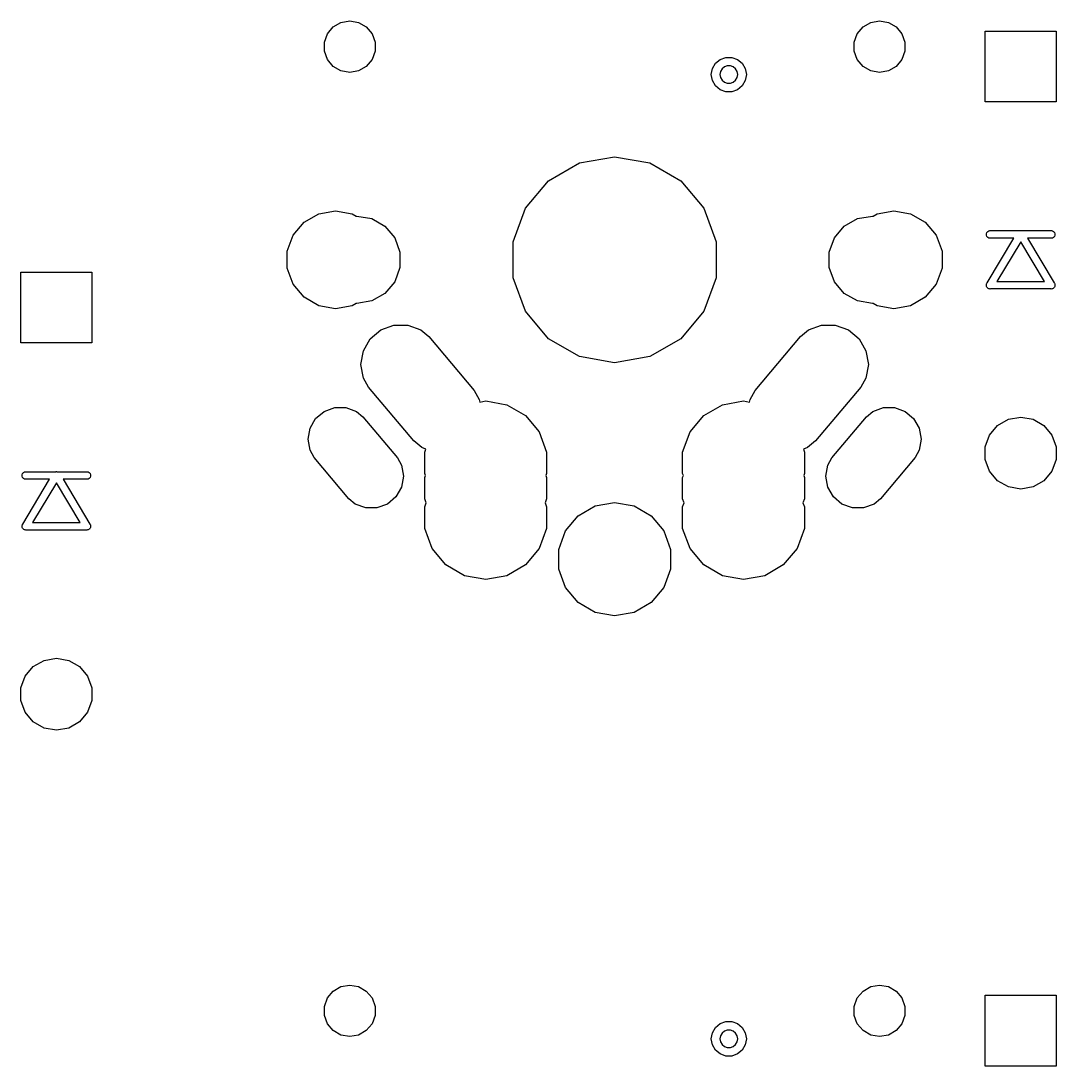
# Model space of a CAD drawing. Extents: x 61 to 195, y -144 to -65.
# Drawn here: x 96.3 to 116.7, y -88.26 to -67.67 of the extents above; entities that cross this region are included whole.
import ezdxf

# ---------------------------------------------------------------- set-up
doc = ezdxf.new("R2010")
doc.units = 0
doc.header["$MEASUREMENT"] = 0
doc.layers.add('BLACK', color=7, linetype='CONTINUOUS')

msp = doc.modelspace()

# ---------------------------------------------------------------- linework, layer by layer
at = {"layer": 'BLACK', "linetype": 'CONTINUOUS'}
for p, q in [((102.454, -67.7861), (102.606, -67.6979)), ((102.606, -67.6979), (102.78, -67.6673)), ((102.78, -67.6673), (102.954, -67.6979)), ((102.954, -67.6979), (103.106, -67.7861)), ((112.894, -67.7861), (113.046, -67.6979)), ((113.046, -67.6979), (113.22, -67.6673)), ((113.22, -67.6673), (113.394, -67.6979)), ((113.394, -67.6979), (113.546, -67.7861)), ((102.28, -68.0868), (102.34, -67.9211)), ((102.34, -67.9211), (102.454, -67.7861)), ((103.106, -67.7861), (103.22, -67.9211)), ((103.22, -67.9211), (103.28, -68.0868)), ((112.72, -68.0868), (112.78, -67.9211)), ((112.78, -67.9211), (112.894, -67.7861)), ((113.546, -67.7861), (113.66, -67.9211)), ((113.66, -67.9211), (113.72, -68.0868)), ((115.301, -69.2635), (115.301, -67.8665)), ((115.301, -67.8665), (116.698, -67.8665)), ((116.698, -67.8665), (116.698, -69.2635)), ((102.28, -68.2632), (102.28, -68.0868)), ((103.28, -68.0868), (103.28, -68.2632)), ((112.72, -68.2632), (112.72, -68.0868)), ((113.72, -68.0868), (113.72, -68.2632)), ((102.34, -68.4289), (102.28, -68.2632)), ((103.28, -68.2632), (103.22, -68.4289)), ((112.78, -68.4289), (112.72, -68.2632)), ((113.72, -68.2632), (113.66, -68.4289)), ((102.454, -68.5639), (102.34, -68.4289)), ((102.606, -68.6521), (102.454, -68.5639)), ((103.106, -68.5639), (102.954, -68.6521)), ((103.22, -68.4289), (103.106, -68.5639)), ((109.926, -68.607), (109.986, -68.5032)), ((109.986, -68.5032), (110.078, -68.4262)), ((110.078, -68.4262), (110.19, -68.3852)), ((110.162, -68.5734), (110.116, -68.6125)), ((110.22, -68.5527), (110.162, -68.5734)), ((110.19, -68.3852), (110.31, -68.3852)), ((110.28, -68.5527), (110.22, -68.5527)), ((110.337, -68.5734), (110.28, -68.5527)), ((110.31, -68.3852), (110.422, -68.4262)), ((110.384, -68.6125), (110.337, -68.5734)), ((110.422, -68.4262), (110.514, -68.5032)), ((110.514, -68.5032), (110.574, -68.607)), ((112.894, -68.5639), (112.78, -68.4289)), ((113.046, -68.6521), (112.894, -68.5639)), ((113.546, -68.5639), (113.394, -68.6521)), ((113.66, -68.4289), (113.546, -68.5639)), ((102.78, -68.6827), (102.606, -68.6521)), ((102.954, -68.6521), (102.78, -68.6827)), ((109.905, -68.725), (109.926, -68.607)), ((109.926, -68.843), (109.905, -68.725)), ((110.086, -68.6651), (110.075, -68.725)), ((110.075, -68.725), (110.086, -68.7849)), ((110.116, -68.6125), (110.086, -68.6651)), ((110.086, -68.7849), (110.116, -68.8375)), ((110.414, -68.6651), (110.384, -68.6125)), ((110.384, -68.8375), (110.414, -68.7849)), ((110.425, -68.725), (110.414, -68.6651)), ((110.414, -68.7849), (110.425, -68.725)), ((110.574, -68.607), (110.595, -68.725)), ((110.595, -68.725), (110.574, -68.843)), ((113.22, -68.6827), (113.046, -68.6521)), ((113.394, -68.6521), (113.22, -68.6827)), ((109.986, -68.9468), (109.926, -68.843)), ((110.078, -69.0238), (109.986, -68.9468)), ((110.116, -68.8375), (110.162, -68.8766)), ((110.162, -68.8766), (110.22, -68.8973)), ((110.22, -68.8973), (110.28, -68.8973)), ((110.28, -68.8973), (110.337, -68.8766)), ((110.337, -68.8766), (110.384, -68.8375)), ((110.514, -68.9468), (110.422, -69.0238)), ((110.574, -68.843), (110.514, -68.9468)), ((110.19, -69.0648), (110.078, -69.0238)), ((110.31, -69.0648), (110.19, -69.0648)), ((110.422, -69.0238), (110.31, -69.0648)), ((116.698, -69.2635), (115.301, -69.2635)), ((107.305, -70.4666), (108, -70.3441)), ((108, -70.3441), (108.695, -70.4666)), ((106.695, -70.8193), (107.305, -70.4666)), ((108.695, -70.4666), (109.305, -70.8193)), ((106.241, -71.3596), (106.695, -70.8193)), ((109.305, -70.8193), (109.759, -71.3596)), ((101.88, -71.636), (102.17, -71.4685)), ((102.17, -71.4685), (102.5, -71.4103)), ((102.5, -71.4103), (102.83, -71.4685)), ((102.83, -71.4685), (102.909, -71.5139)), ((106, -72.0223), (106.241, -71.3596)), ((109.759, -71.3596), (110, -72.0223)), ((113.091, -71.5139), (113.17, -71.4685)), ((113.17, -71.4685), (113.5, -71.4103)), ((113.5, -71.4103), (113.83, -71.4685)), ((113.83, -71.4685), (114.12, -71.636)), ((101.665, -71.8927), (101.88, -71.636)), ((102.909, -71.5139), (102.92, -71.5119)), ((102.92, -71.5119), (103.215, -71.5639)), ((103.215, -71.5639), (103.475, -71.7138)), ((112.525, -71.7138), (112.785, -71.5639)), ((112.785, -71.5639), (113.08, -71.5119)), ((113.08, -71.5119), (113.091, -71.5139)), ((114.12, -71.636), (114.335, -71.8927)), ((103.475, -71.7138), (103.667, -71.9434)), ((112.333, -71.9434), (112.525, -71.7138)), ((115.325, -71.8618), (115.334, -71.8369)), ((115.325, -71.8882), (115.325, -71.8618)), ((115.334, -71.8369), (115.351, -71.8167)), ((115.351, -71.8167), (115.374, -71.8034)), ((115.374, -71.8034), (115.393, -71.8)), ((115.393, -71.8), (115.993, -71.8)), ((115.993, -71.8), (115.999, -71.7989)), ((115.999, -71.7989), (116, -71.7991)), ((116, -71.7991), (116.001, -71.7989)), ((116.001, -71.7989), (116.007, -71.8)), ((116.007, -71.8), (116.607, -71.8)), ((116.607, -71.8), (116.626, -71.8034)), ((116.626, -71.8034), (116.649, -71.8167)), ((116.649, -71.8167), (116.666, -71.8369)), ((116.666, -71.8369), (116.675, -71.8618)), ((116.675, -71.8618), (116.675, -71.8882)), ((101.55, -72.2075), (101.665, -71.8927)), ((103.667, -71.9434), (103.77, -72.2251)), ((106, -72.7277), (106, -72.0223)), ((110, -72.0223), (110, -72.7277)), ((112.23, -72.2251), (112.333, -71.9434)), ((114.335, -71.8927), (114.45, -72.2075)), ((115.334, -71.9131), (115.325, -71.8882)), ((115.351, -71.9333), (115.334, -71.9131)), ((115.339, -72.8313), (115.868, -71.95)), ((115.374, -71.9466), (115.351, -71.9333)), ((115.393, -71.95), (115.374, -71.9466)), ((115.868, -71.95), (115.393, -71.95)), ((116, -72.0208), (115.532, -72.8)), ((116.468, -72.8), (116, -72.0208)), ((116.607, -71.95), (116.132, -71.95)), ((116.132, -71.95), (116.661, -72.8313)), ((116.626, -71.9466), (116.607, -71.95)), ((116.649, -71.9333), (116.626, -71.9466)), ((116.666, -71.9131), (116.649, -71.9333)), ((116.675, -71.8882), (116.666, -71.9131)), ((101.55, -72.5425), (101.55, -72.2075)), ((103.77, -72.2251), (103.77, -72.5249)), ((112.23, -72.5249), (112.23, -72.2251)), ((114.45, -72.2075), (114.45, -72.5425)), ((96.3015, -74.0135), (96.3015, -72.6165)), ((96.3015, -72.6165), (97.6985, -72.6165)), ((97.6985, -72.6165), (97.6985, -74.0135)), ((101.665, -72.8573), (101.55, -72.5425)), ((103.77, -72.5249), (103.667, -72.8066)), ((112.333, -72.8066), (112.23, -72.5249)), ((114.45, -72.5425), (114.335, -72.8573)), ((101.88, -73.114), (101.665, -72.8573)), ((103.667, -72.8066), (103.475, -73.0362)), ((106.241, -73.3904), (106, -72.7277)), ((110, -72.7277), (109.759, -73.3904)), ((112.525, -73.0362), (112.333, -72.8066)), ((114.335, -72.8573), (114.12, -73.114)), ((115.325, -72.8605), (115.33, -72.8488)), ((115.325, -72.8612), (115.325, -72.8605)), ((115.325, -72.8618), (115.325, -72.8612)), ((115.325, -72.8744), (115.325, -72.8618)), ((115.325, -72.887), (115.325, -72.8744)), ((115.325, -72.8876), (115.325, -72.887)), ((115.325, -72.8882), (115.325, -72.8876)), ((115.329, -72.9001), (115.325, -72.8882)), ((115.333, -72.912), (115.329, -72.9001)), ((115.33, -72.8488), (115.334, -72.8369)), ((115.334, -72.8369), (115.339, -72.8313)), ((115.532, -72.8), (116.468, -72.8)), ((116.661, -72.8313), (116.666, -72.8369)), ((116.666, -72.8369), (116.67, -72.8488)), ((116.671, -72.9001), (116.667, -72.912)), ((116.67, -72.8488), (116.675, -72.8605)), ((116.675, -72.8882), (116.671, -72.9001)), ((116.675, -72.8605), (116.675, -72.8612)), ((116.675, -72.8612), (116.675, -72.8618)), ((116.675, -72.8618), (116.675, -72.8744)), ((116.675, -72.8744), (116.675, -72.887)), ((116.675, -72.887), (116.675, -72.8876)), ((116.675, -72.8876), (116.675, -72.8882)), ((102.17, -73.2815), (101.88, -73.114)), ((103.475, -73.0362), (103.215, -73.1861)), ((112.785, -73.1861), (112.525, -73.0362)), ((114.12, -73.114), (113.83, -73.2815)), ((115.334, -72.9125), (115.333, -72.912)), ((115.334, -72.9131), (115.334, -72.9125)), ((115.342, -72.9227), (115.334, -72.9131)), ((115.35, -72.9325), (115.342, -72.9227)), ((115.351, -72.9328), (115.35, -72.9325)), ((115.351, -72.9333), (115.351, -72.9328)), ((115.362, -72.9397), (115.351, -72.9333)), ((115.373, -72.9461), (115.362, -72.9397)), ((115.373, -72.9462), (115.373, -72.9461)), ((115.374, -72.9466), (115.373, -72.9462)), ((115.386, -72.9488), (115.374, -72.9466)), ((115.399, -72.9511), (115.386, -72.9488)), ((115.406, -72.95), (115.399, -72.9511)), ((116.594, -72.95), (115.406, -72.95)), ((116.601, -72.9511), (116.594, -72.95)), ((116.614, -72.9488), (116.601, -72.9511)), ((116.626, -72.9466), (116.614, -72.9488)), ((116.627, -72.9462), (116.626, -72.9466)), ((116.638, -72.9397), (116.627, -72.9461)), ((116.627, -72.9461), (116.627, -72.9462)), ((116.649, -72.9333), (116.638, -72.9397)), ((116.65, -72.9325), (116.649, -72.9328)), ((116.649, -72.9328), (116.649, -72.9333)), ((116.658, -72.9228), (116.65, -72.9325)), ((116.666, -72.9131), (116.658, -72.9228)), ((116.667, -72.912), (116.666, -72.9125)), ((116.666, -72.9125), (116.666, -72.9131)), ((102.5, -73.3397), (102.17, -73.2815)), ((102.83, -73.2815), (102.5, -73.3397)), ((102.909, -73.2361), (102.83, -73.2815)), ((102.92, -73.2381), (102.909, -73.2361)), ((103.215, -73.1861), (102.92, -73.2381)), ((113.08, -73.2381), (112.785, -73.1861)), ((113.091, -73.2361), (113.08, -73.2381)), ((113.17, -73.2815), (113.091, -73.2361)), ((113.5, -73.3397), (113.17, -73.2815)), ((113.83, -73.2815), (113.5, -73.3397)), ((106.695, -73.9307), (106.241, -73.3904)), ((109.759, -73.3904), (109.305, -73.9307)), ((103.395, -73.7547), (103.652, -73.6612)), ((103.652, -73.6612), (103.925, -73.6612)), ((103.925, -73.6612), (104.182, -73.7547)), ((111.818, -73.7547), (112.075, -73.6612)), ((112.075, -73.6612), (112.348, -73.6612)), ((112.348, -73.6612), (112.605, -73.7547)), ((103.049, -74.1671), (103.185, -73.9304)), ((103.185, -73.9304), (103.395, -73.7547)), ((104.182, -73.7547), (104.338, -73.8861)), ((104.338, -73.8861), (105.229, -74.9476)), ((107.305, -74.2834), (106.695, -73.9307)), ((109.305, -73.9307), (108.695, -74.2834)), ((110.771, -74.9476), (111.662, -73.8861)), ((111.662, -73.8861), (111.818, -73.7547)), ((112.605, -73.7547), (112.815, -73.9304)), ((112.815, -73.9304), (112.951, -74.1671)), ((97.6985, -74.0135), (96.3015, -74.0135)), ((103.001, -74.4362), (103.049, -74.1671)), ((108, -74.4059), (107.305, -74.2834)), ((108.695, -74.2834), (108, -74.4059)), ((112.951, -74.1671), (112.999, -74.4362)), ((103.049, -74.7054), (103.001, -74.4362)), ((112.999, -74.4362), (112.951, -74.7054)), ((103.151, -74.8824), (103.049, -74.7054)), ((112.951, -74.7054), (112.849, -74.8824)), ((104.042, -75.9439), (103.151, -74.8824)), ((105.229, -74.9476), (105.331, -75.1246)), ((110.669, -75.1246), (110.771, -74.9476)), ((112.849, -74.8824), (111.958, -75.9439)), ((105.331, -75.1246), (105.341, -75.1775)), ((105.341, -75.1775), (105.46, -75.1565)), ((105.46, -75.1565), (105.877, -75.23)), ((110.123, -75.23), (110.54, -75.1565)), ((110.54, -75.1565), (110.659, -75.1775)), ((110.659, -75.1775), (110.669, -75.1246)), ((102.109, -75.5032), (102.277, -75.3615)), ((102.277, -75.3615), (102.484, -75.2861)), ((102.484, -75.2861), (102.705, -75.2861)), ((102.705, -75.2861), (102.912, -75.3615)), ((102.912, -75.3615), (103.038, -75.4675)), ((105.877, -75.23), (106.243, -75.4416)), ((109.757, -75.4416), (110.123, -75.23)), ((112.962, -75.4675), (113.088, -75.3615)), ((113.088, -75.3615), (113.295, -75.2861)), ((113.295, -75.2861), (113.516, -75.2861)), ((113.516, -75.2861), (113.723, -75.3615)), ((113.723, -75.3615), (113.891, -75.5032)), ((101.998, -75.6941), (102.109, -75.5032)), ((103.038, -75.4675), (103.719, -76.279)), ((106.243, -75.4416), (106.515, -75.7657)), ((109.485, -75.7657), (109.757, -75.4416)), ((112.281, -76.279), (112.962, -75.4675)), ((113.891, -75.5032), (114.002, -75.6941)), ((115.544, -75.6417), (115.757, -75.5185)), ((115.757, -75.5185), (116, -75.4757)), ((116, -75.4757), (116.243, -75.5185)), ((116.243, -75.5185), (116.456, -75.6417)), ((101.96, -75.9111), (101.998, -75.6941)), ((106.515, -75.7657), (106.66, -76.1634)), ((109.34, -76.1634), (109.485, -75.7657)), ((114.002, -75.6941), (114.04, -75.9111)), ((115.386, -75.8304), (115.544, -75.6417)), ((116.456, -75.6417), (116.614, -75.8304)), ((101.998, -76.1282), (101.96, -75.9111)), ((104.198, -76.0753), (104.042, -75.9439)), ((111.958, -75.9439), (111.802, -76.0753)), ((114.04, -75.9111), (114.002, -76.1282)), ((115.301, -76.0618), (115.386, -75.8304)), ((116.614, -75.8304), (116.698, -76.0618)), ((102.081, -76.271), (101.998, -76.1282)), ((104.281, -76.1054), (104.198, -76.0753)), ((104.26, -76.1634), (104.281, -76.1054)), ((104.26, -76.5866), (104.26, -76.1634)), ((106.66, -76.1634), (106.66, -76.5866)), ((109.34, -76.5866), (109.34, -76.1634)), ((111.802, -76.0753), (111.719, -76.1054)), ((111.719, -76.1054), (111.74, -76.1634)), ((111.74, -76.1634), (111.74, -76.5866)), ((114.002, -76.1282), (113.919, -76.271)), ((115.301, -76.3082), (115.301, -76.0618)), ((116.698, -76.0618), (116.698, -76.3082)), ((102.762, -77.0825), (102.081, -76.271)), ((103.719, -76.279), (103.802, -76.4218)), ((112.198, -76.4218), (112.281, -76.279)), ((113.919, -76.271), (113.238, -77.0825)), ((115.386, -76.5396), (115.301, -76.3082)), ((116.698, -76.3082), (116.614, -76.5396)), ((96.325, -76.6118), (96.334, -76.5869)), ((96.325, -76.6382), (96.325, -76.6118)), ((96.334, -76.5869), (96.351, -76.5667)), ((96.351, -76.5667), (96.374, -76.5534)), ((96.374, -76.5534), (96.3934, -76.55)), ((96.3934, -76.55), (96.9928, -76.55)), ((96.9928, -76.55), (96.9987, -76.5489)), ((96.9987, -76.5489), (97, -76.5491)), ((97, -76.5491), (97.0013, -76.5489)), ((97.0013, -76.5489), (97.0072, -76.55)), ((97.0072, -76.55), (97.6066, -76.55)), ((97.6066, -76.55), (97.626, -76.5534)), ((97.626, -76.5534), (97.649, -76.5667)), ((97.649, -76.5667), (97.666, -76.5869)), ((97.666, -76.5869), (97.675, -76.6118)), ((97.675, -76.6118), (97.675, -76.6382)), ((103.802, -76.4218), (103.84, -76.6389)), ((104.274, -76.625), (104.26, -76.5866)), ((106.66, -76.5866), (106.646, -76.625)), ((109.354, -76.625), (109.34, -76.5866)), ((111.74, -76.5866), (111.726, -76.625)), ((112.16, -76.6389), (112.198, -76.4218)), ((115.544, -76.7283), (115.386, -76.5396)), ((116.614, -76.5396), (116.456, -76.7283)), ((96.334, -76.6631), (96.325, -76.6382)), ((96.351, -76.6833), (96.334, -76.6631)), ((96.3387, -77.5813), (96.8675, -76.7)), ((96.374, -76.6966), (96.351, -76.6833)), ((96.3934, -76.7), (96.374, -76.6966)), ((96.8675, -76.7), (96.3934, -76.7)), ((97, -76.7708), (96.5325, -77.55)), ((97.4675, -77.55), (97, -76.7708)), ((97.6066, -76.7), (97.1325, -76.7)), ((97.1325, -76.7), (97.6613, -77.5813)), ((97.626, -76.6966), (97.6066, -76.7)), ((97.649, -76.6833), (97.626, -76.6966)), ((97.666, -76.6631), (97.649, -76.6833)), ((97.675, -76.6382), (97.666, -76.6631)), ((103.84, -76.6389), (103.802, -76.8559)), ((104.26, -76.6634), (104.274, -76.625)), ((104.26, -77.0866), (104.26, -76.6634)), ((106.646, -76.625), (106.66, -76.6634)), ((106.66, -76.6634), (106.66, -77.0866)), ((109.34, -76.6634), (109.354, -76.625)), ((109.34, -77.0866), (109.34, -76.6634)), ((111.726, -76.625), (111.74, -76.6634)), ((111.74, -76.6634), (111.74, -77.0866)), ((112.198, -76.8559), (112.16, -76.6389)), ((115.757, -76.8515), (115.544, -76.7283)), ((116.456, -76.7283), (116.243, -76.8515)), ((103.802, -76.8559), (103.691, -77.0468)), ((112.309, -77.0468), (112.198, -76.8559)), ((116, -76.8943), (115.757, -76.8515)), ((116.243, -76.8515), (116, -76.8943)), ((102.888, -77.1885), (102.762, -77.0825)), ((103.095, -77.2639), (102.888, -77.1885)), ((103.523, -77.1885), (103.316, -77.2639)), ((103.691, -77.0468), (103.523, -77.1885)), ((104.289, -77.165), (104.26, -77.0866)), ((104.26, -77.2434), (104.289, -77.165)), ((106.66, -77.0866), (106.631, -77.165)), ((106.631, -77.165), (106.66, -77.2434)), ((107.282, -77.4194), (107.618, -77.2254)), ((107.618, -77.2254), (108, -77.158)), ((108, -77.158), (108.382, -77.2254)), ((108.382, -77.2254), (108.718, -77.4194)), ((109.369, -77.165), (109.34, -77.0866)), ((109.34, -77.2434), (109.369, -77.165)), ((111.74, -77.0866), (111.711, -77.165)), ((111.711, -77.165), (111.74, -77.2434)), ((112.477, -77.1885), (112.309, -77.0468)), ((112.684, -77.2639), (112.477, -77.1885)), ((113.112, -77.1885), (112.905, -77.2639)), ((113.238, -77.0825), (113.112, -77.1885)), ((103.316, -77.2639), (103.095, -77.2639)), ((104.26, -77.6666), (104.26, -77.2434)), ((106.66, -77.2434), (106.66, -77.6666)), ((107.033, -77.7165), (107.282, -77.4194)), ((108.718, -77.4194), (108.967, -77.7165)), ((109.34, -77.6666), (109.34, -77.2434)), ((111.74, -77.2434), (111.74, -77.6666)), ((112.905, -77.2639), (112.684, -77.2639)), ((96.3248, -77.637), (96.325, -77.6244)), ((96.325, -77.6376), (96.3248, -77.637)), ((96.325, -77.6118), (96.3252, -77.6112)), ((96.325, -77.6244), (96.325, -77.6118)), ((96.325, -77.6382), (96.325, -77.6376)), ((96.3293, -77.6501), (96.325, -77.6382)), ((96.3252, -77.6105), (96.3297, -77.5988)), ((96.3252, -77.6112), (96.3252, -77.6105)), ((96.3297, -77.5988), (96.334, -77.5869)), ((96.334, -77.5869), (96.3387, -77.5813)), ((96.5325, -77.55), (97.4675, -77.55)), ((97.6613, -77.5813), (97.666, -77.5869)), ((97.666, -77.5869), (97.6703, -77.5988)), ((97.6703, -77.5988), (97.6748, -77.6105)), ((97.675, -77.6382), (97.6707, -77.6501)), ((97.6748, -77.6105), (97.6748, -77.6112)), ((97.6748, -77.6112), (97.675, -77.6118)), ((97.675, -77.6118), (97.675, -77.6244)), ((97.675, -77.6244), (97.6752, -77.637)), ((97.6752, -77.637), (97.675, -77.6376)), ((97.675, -77.6376), (97.675, -77.6382)), ((96.3334, -77.662), (96.3293, -77.6501)), ((96.3338, -77.6625), (96.3334, -77.662)), ((96.334, -77.6631), (96.3338, -77.6625)), ((96.3422, -77.6727), (96.334, -77.6631)), ((96.3501, -77.6825), (96.3422, -77.6727)), ((96.3506, -77.6828), (96.3501, -77.6825)), ((96.351, -77.6833), (96.3506, -77.6828)), ((96.362, -77.6897), (96.351, -77.6833)), ((96.3728, -77.6961), (96.362, -77.6897)), ((96.3734, -77.6962), (96.3728, -77.6961)), ((96.374, -77.6966), (96.3734, -77.6962)), ((96.3864, -77.6988), (96.374, -77.6966)), ((96.3987, -77.7011), (96.3864, -77.6988)), ((96.4059, -77.7), (96.3987, -77.7011)), ((97.5941, -77.7), (96.4059, -77.7)), ((97.6013, -77.7011), (97.5941, -77.7)), ((97.6136, -77.6988), (97.6013, -77.7011)), ((97.626, -77.6966), (97.6136, -77.6988)), ((97.6266, -77.6962), (97.626, -77.6966)), ((97.6272, -77.6961), (97.6266, -77.6962)), ((97.638, -77.6897), (97.6272, -77.6961)), ((97.649, -77.6833), (97.638, -77.6897)), ((97.6494, -77.6828), (97.649, -77.6833)), ((97.6499, -77.6825), (97.6494, -77.6828)), ((97.6578, -77.6728), (97.6499, -77.6825)), ((97.666, -77.6631), (97.6578, -77.6728)), ((97.6662, -77.6625), (97.666, -77.6631)), ((97.6666, -77.662), (97.6662, -77.6625)), ((97.6707, -77.6501), (97.6666, -77.662)), ((104.405, -78.0643), (104.26, -77.6666)), ((106.66, -77.6666), (106.515, -78.0643)), ((106.9, -78.081), (107.033, -77.7165)), ((108.967, -77.7165), (109.1, -78.081)), ((109.485, -78.0643), (109.34, -77.6666)), ((111.74, -77.6666), (111.595, -78.0643)), ((104.677, -78.3884), (104.405, -78.0643)), ((106.515, -78.0643), (106.243, -78.3884)), ((106.9, -78.469), (106.9, -78.081)), ((109.1, -78.081), (109.1, -78.469)), ((109.757, -78.3884), (109.485, -78.0643)), ((111.595, -78.0643), (111.323, -78.3884)), ((105.043, -78.6), (104.677, -78.3884)), ((106.243, -78.3884), (105.877, -78.6)), ((107.033, -78.8335), (106.9, -78.469)), ((109.1, -78.469), (108.967, -78.8335)), ((110.123, -78.6), (109.757, -78.3884)), ((111.323, -78.3884), (110.957, -78.6)), ((105.46, -78.6735), (105.043, -78.6)), ((105.877, -78.6), (105.46, -78.6735)), ((110.54, -78.6735), (110.123, -78.6)), ((110.957, -78.6), (110.54, -78.6735)), ((107.282, -79.1306), (107.033, -78.8335)), ((108.967, -78.8335), (108.718, -79.1306)), ((107.618, -79.3246), (107.282, -79.1306)), ((108.718, -79.1306), (108.382, -79.3246)), ((108, -79.392), (107.618, -79.3246)), ((108.382, -79.3246), (108, -79.392)), ((96.5441, -80.3917), (96.7574, -80.2685)), ((96.7574, -80.2685), (97, -80.2257)), ((97, -80.2257), (97.2426, -80.2685)), ((97.2426, -80.2685), (97.4559, -80.3917)), ((96.3858, -80.5804), (96.5441, -80.3917)), ((97.4559, -80.3917), (97.6142, -80.5804)), ((96.3015, -80.8118), (96.3858, -80.5804)), ((97.6142, -80.5804), (97.6985, -80.8118)), ((96.3015, -81.0582), (96.3015, -80.8118)), ((97.6985, -80.8118), (97.6985, -81.0582)), ((96.3858, -81.2896), (96.3015, -81.0582)), ((97.6985, -81.0582), (97.6142, -81.2896)), ((96.5441, -81.4783), (96.3858, -81.2896)), ((97.6142, -81.2896), (97.4559, -81.4783)), ((96.7574, -81.6015), (96.5441, -81.4783)), ((97.4559, -81.4783), (97.2426, -81.6015)), ((97, -81.6443), (96.7574, -81.6015)), ((97.2426, -81.6015), (97, -81.6443)), ((102.454, -86.7861), (102.606, -86.6979)), ((102.606, -86.6979), (102.78, -86.6673)), ((102.78, -86.6673), (102.954, -86.6979)), ((102.954, -86.6979), (103.106, -86.7861)), ((112.894, -86.7861), (113.046, -86.6979)), ((113.046, -86.6979), (113.22, -86.6673)), ((113.22, -86.6673), (113.394, -86.6979)), ((113.394, -86.6979), (113.546, -86.7861)), ((102.34, -86.9211), (102.454, -86.7861)), ((103.106, -86.7861), (103.22, -86.9211)), ((112.78, -86.9211), (112.894, -86.7861)), ((113.546, -86.7861), (113.66, -86.9211)), ((115.301, -88.2635), (115.301, -86.8665)), ((115.301, -86.8665), (116.698, -86.8665)), ((116.698, -86.8665), (116.698, -88.2635)), ((102.28, -87.0868), (102.34, -86.9211)), ((102.28, -87.2632), (102.28, -87.0868)), ((103.22, -86.9211), (103.28, -87.0868)), ((103.28, -87.0868), (103.28, -87.2632)), ((112.72, -87.0868), (112.78, -86.9211)), ((112.72, -87.2632), (112.72, -87.0868)), ((113.66, -86.9211), (113.72, -87.0868)), ((113.72, -87.0868), (113.72, -87.2632)), ((102.34, -87.4289), (102.28, -87.2632)), ((103.28, -87.2632), (103.22, -87.4289)), ((112.78, -87.4289), (112.72, -87.2632)), ((113.72, -87.2632), (113.66, -87.4289)), ((102.454, -87.5639), (102.34, -87.4289)), ((103.22, -87.4289), (103.106, -87.5639)), ((109.926, -87.607), (109.986, -87.5032)), ((109.986, -87.5032), (110.078, -87.4262)), ((110.078, -87.4262), (110.19, -87.3852)), ((110.19, -87.3852), (110.31, -87.3852)), ((110.31, -87.3852), (110.422, -87.4262)), ((110.422, -87.4262), (110.514, -87.5032)), ((110.514, -87.5032), (110.574, -87.607)), ((112.894, -87.5639), (112.78, -87.4289)), ((113.66, -87.4289), (113.546, -87.5639)), ((102.606, -87.6521), (102.454, -87.5639)), ((102.78, -87.6827), (102.606, -87.6521)), ((102.954, -87.6521), (102.78, -87.6827)), ((103.106, -87.5639), (102.954, -87.6521)), ((109.905, -87.725), (109.926, -87.607)), ((109.926, -87.843), (109.905, -87.725)), ((110.086, -87.6651), (110.075, -87.725)), ((110.075, -87.725), (110.086, -87.7849)), ((110.116, -87.6125), (110.086, -87.6651)), ((110.162, -87.5734), (110.116, -87.6125)), ((110.22, -87.5527), (110.162, -87.5734)), ((110.28, -87.5527), (110.22, -87.5527)), ((110.337, -87.5734), (110.28, -87.5527)), ((110.384, -87.6125), (110.337, -87.5734)), ((110.414, -87.6651), (110.384, -87.6125)), ((110.425, -87.725), (110.414, -87.6651)), ((110.414, -87.7849), (110.425, -87.725)), ((110.574, -87.607), (110.595, -87.725)), ((110.595, -87.725), (110.574, -87.843)), ((113.046, -87.6521), (112.894, -87.5639)), ((113.22, -87.6827), (113.046, -87.6521)), ((113.394, -87.6521), (113.22, -87.6827)), ((113.546, -87.5639), (113.394, -87.6521)), ((109.986, -87.9468), (109.926, -87.843)), ((110.086, -87.7849), (110.116, -87.8375)), ((110.116, -87.8375), (110.162, -87.8766)), ((110.162, -87.8766), (110.22, -87.8973)), ((110.22, -87.8973), (110.28, -87.8973)), ((110.28, -87.8973), (110.337, -87.8766)), ((110.337, -87.8766), (110.384, -87.8375)), ((110.384, -87.8375), (110.414, -87.7849)), ((110.574, -87.843), (110.514, -87.9468)), ((110.078, -88.0238), (109.986, -87.9468)), ((110.19, -88.0648), (110.078, -88.0238)), ((110.31, -88.0648), (110.19, -88.0648)), ((110.422, -88.0238), (110.31, -88.0648)), ((110.514, -87.9468), (110.422, -88.0238)), ((116.698, -88.2635), (115.301, -88.2635))]:
    msp.add_line(p, q, dxfattribs=at)

doc.saveas('drawing.dxf')
